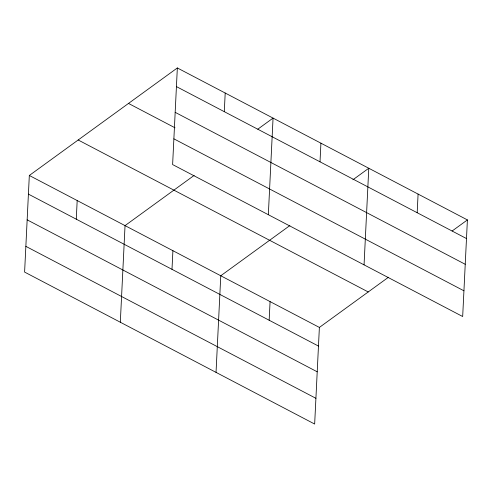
<?xml version="1.0" encoding="UTF-8"?>
<svg xmlns="http://www.w3.org/2000/svg" width="492" height="492" viewBox="0 0 492 492"><rect width="100%" height="100%" fill="white"/><g stroke="black" fill="none" stroke-linecap="round" stroke-linejoin="round"><path stroke-width="0.74" d="M177.341 67.951L172.618 164.568L462.677 316.528L467.4 219.918L177.341 67.951L29.323 175.472L24.6 272.082L314.659 424.049L319.382 327.432L388.483 277.242M76.272 219.186L77.183 200.545M120.319 322.229L125.042 225.619L194.143 175.423M171.991 269.333L172.907 250.692M224.29 111.672L225.201 93.025M216.037 372.376L220.767 275.766L289.862 225.57M268.337 214.715L273.06 118.105L257.796 129.187M269.161 320.243L270.071 301.596M320.009 161.819L320.919 143.178M364.055 264.862L368.779 168.252L352.905 179.783M417.179 212.722L418.089 194.082M452.136 231.006L467.4 219.918M176.431 86.598L466.49 238.558M175.17 112.33L465.229 264.29M128.498 103.437L175.011 127.803M173.873 138.836L463.931 290.803M78.173 139.986L368.231 291.953M29.323 175.472L319.382 327.432M28.413 194.112L318.472 346.073M27.152 219.844L317.211 371.804M25.861 246.351L315.919 398.317"/></g></svg>
